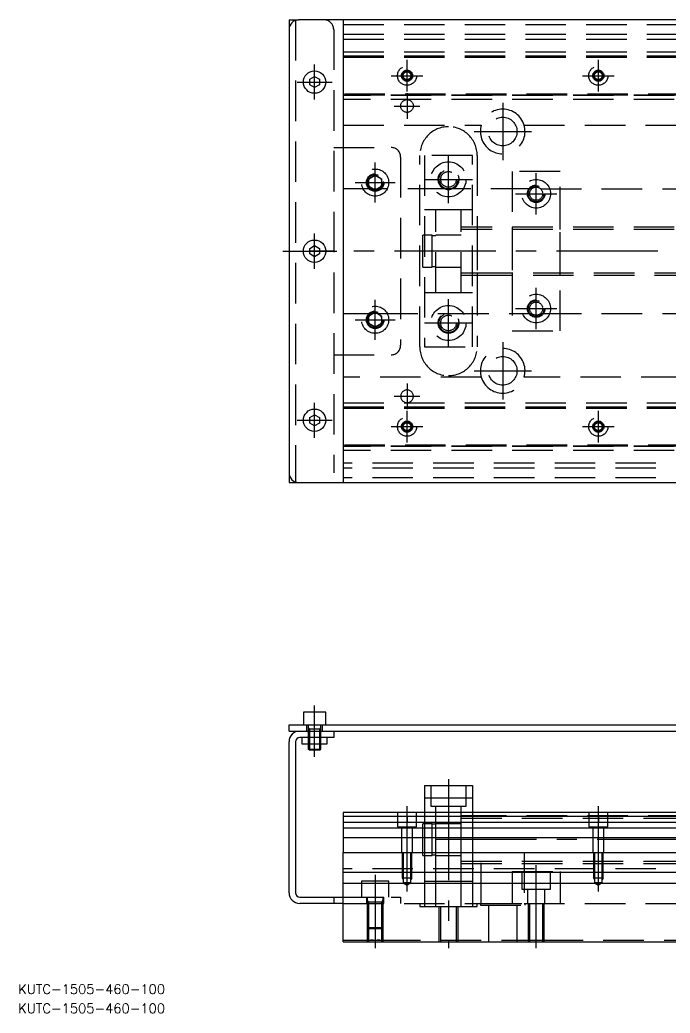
# Model space of a CAD drawing. Extents: x -101 to 644, y -22 to 303.
# Drawn here: x -101.4 to 102.5, y -22.4 to 288.9 of the extents above; entities that cross this region are included whole.
import ezdxf

# ---------------------------------------------------------------- set-up
doc = ezdxf.new("R2010")
doc.units = 0
doc.linetypes.add('CENTER', pattern=[50.8, 31.75, -6.35, 6.35, -6.35])
doc.linetypes.add('DASHED', pattern=[19.05, 12.7, -6.35])
doc.layers.get('0').update_dxf_attribs({"linetype": 'CONTINUOUS'})
doc.layers.add('CENTER', color=1, linetype='CENTER')
doc.styles.get("Standard").update_dxf_attribs({"font": 'txt.shx', "height": 3, "bigfont": 'bigfont.shx'})

msp = doc.modelspace()

# ---------------------------------------------------------------- linework, layer by layer
at = {"color": 7, "linetype": 'CONTINUOUS'}
for p, q in [((-17, 288.95), (-17, 285.95)), ((-17, 288.95), (-14, 288.95)), ((474, 288.95), (-14, 288.95)), ((0, 288.95), (0, 278.95)), ((-17, 285.95), (-17, 146.95)), ((0, 278.95), (0, 277.7)), ((0, 277.7), (0, 265.2)), ((-10.5, 270.32), (-9, 271.18)), ((-9, 271.18), (-7.5, 270.32)), ((-10.5, 268.58), (-10.5, 270.32)), ((-9, 267.72), (-10.5, 268.58)), ((-7.5, 268.58), (-9, 267.72)), ((-7.5, 270.32), (-7.5, 268.58)), ((0, 265.2), (0, 263.95)), ((0, 263.95), (0, 255.95)), ((0, 255.95), (0, 176.95)), ((-10.5, 217.32), (-9, 218.18)), ((-9, 218.18), (-7.5, 217.32)), ((-10.5, 215.58), (-10.5, 217.32)), ((-9, 214.72), (-10.5, 215.58)), ((-7.5, 215.58), (-9, 214.72)), ((-7.5, 217.32), (-7.5, 215.58)), ((0, 176.95), (0, 168.95)), ((0, 168.95), (0, 167.7)), ((-10.5, 164.32), (-9, 165.18)), ((-9, 165.18), (-7.5, 164.32)), ((0, 167.7), (0, 155.2)), ((-10.5, 162.58), (-10.5, 164.32)), ((-9, 161.72), (-10.5, 162.58)), ((-7.5, 162.58), (-9, 161.72)), ((-7.5, 164.32), (-7.5, 162.58)), ((0, 155.2), (0, 153.95)), ((0, 153.95), (0, 143.95)), ((-17, 146.95), (-17, 143.95)), ((-17, 143.95), (-14, 143.95)), ((-14, 143.95), (474, 143.95)), ((-5.5, 72), (-12.5, 72)), ((-12.5, 72), (-12.5, 68)), ((-5.5, 68), (-5.5, 72)), ((-17, 66), (-17, 68)), ((-17, 68), (-14, 68)), ((-17, 66), (-14, 66)), ((-14, 68), (180, 68)), ((-14, 66), (-13.67, 66)), ((-13.67, 66), (-6, 66)), ((-13.67, 66), (-6, 66)), ((-6, 66), (180, 66)), ((-3, 66), (-3, 64)), ((-17, 15.33), (-17, 62.67)), ((-15, 62.67), (-15, 15.33)), ((-6, 64), (-13.67, 64)), ((-13, 64), (-13, 62)), ((-3, 64), (-6, 64)), ((-5, 62), (-5, 64)), ((-13, 62), (-5, 62)), ((-11, 62), (-11, 60.38)), ((-11, 60.38), (-7, 60.38)), ((-10.62, 60), (-11, 60.38)), ((-7.38, 60), (-10.62, 60)), ((-7.38, 60), (-7, 60.38)), ((-7, 60.38), (-7, 62)), ((25.5, 49), (40.5, 49)), ((25.5, 49), (25.5, 40.5)), ((40.5, 49), (40.5, 40.5)), ((184.5, 40.5), (0, 40.5)), ((0, 40.5), (0, 39.25)), ((184.5, 39.25), (0, 39.25)), ((0, 39.25), (0, 37.47)), ((0, 37.47), (184.5, 37.47)), ((0, 37.47), (0, 35.58)), ((184.5, 35.58), (0, 35.58)), ((0, 35.58), (0, 32.52)), ((184.5, 32.52), (0, 32.52)), ((0, 32.52), (0, 28)), ((0, 28), (460, 28)), ((0, 21.7), (0, 28)), ((460, 21.7), (0, 21.7)), ((0, 18.3), (0, 21.7)), ((460, 18.3), (0, 18.3)), ((0, 0), (0, 18.3)), ((-13.67, 14), (-6, 14)), ((-6, 14), (-3, 14)), ((-3, 14), (0, 14)), ((-3, 14), (-3, 12)), ((-6, 12), (-13.67, 12)), ((-3, 12), (-6, 12)), ((0, 12), (-3, 12)), ((0, 0), (460, 0))]:
    msp.add_line(p, q, dxfattribs=at)
at = {"color": 3, "linetype": 'DASHED'}
for p, q in [((-15, 288.95), (-15, 143.95)), ((180, 288.95), (0, 288.95)), ((0, 287.45), (460, 287.45)), ((-3, 285.95), (-3, 146.95)), ((0, 284.45), (460, 284.45)), ((0, 282.95), (460, 282.95)), ((0, 278.95), (180, 278.95)), ((0, 277.7), (180, 277.7)), ((0, 277.56), (180, 277.56)), ((0, 277.55), (184.5, 277.55)), ((0, 277.25), (184.5, 277.25)), ((184.5, 265.65), (0, 265.65)), ((184.5, 265.35), (0, 265.35)), ((180, 265.34), (0, 265.34)), ((180, 265.2), (0, 265.2)), ((180, 263.95), (0, 263.95)), ((0, 255.95), (43.29, 255.95)), ((56.71, 255.95), (163.29, 255.95)), ((-3, 248.95), (15, 248.95)), ((24, 186.45), (24, 246.45)), ((25.5, 246.45), (25.5, 186.45)), ((40.5, 246.45), (25.5, 246.45)), ((40.5, 186.45), (40.5, 246.45)), ((42, 246.45), (42, 223.95)), ((18, 245.95), (18, 186.95)), ((8, 239.1), (10, 240.26)), ((10, 240.26), (12, 239.1)), ((53, 241.45), (53, 223.95)), ((68, 241.45), (53, 241.45)), ((68, 223.95), (68, 241.45)), ((8, 236.8), (8, 239.1)), ((8, 236.8), (10, 235.64)), ((10, 235.64), (12, 236.8)), ((12, 239.1), (12, 236.8)), ((12.48, 238.24), (12.5, 237.95)), ((9.36, 235.95), (0, 235.95)), ((33, 235.95), (10.64, 235.95)), ((59.03, 235.95), (33, 235.95)), ((61.97, 235.95), (460, 235.95)), ((29, 229.45), (25.5, 229.45)), ((29, 203.45), (29, 229.45)), ((37, 229.45), (29, 229.45)), ((37, 203.45), (37, 229.45)), ((40.5, 229.45), (37, 229.45)), ((25, 211.45), (25, 221.45)), ((25.5, 221.45), (25, 221.45)), ((27.85, 221.45), (25.5, 221.45)), ((27.85, 211.45), (27.85, 221.45)), ((29, 221.25), (27.85, 221.25)), ((37, 221.45), (29, 221.45)), ((40.5, 223.95), (37, 223.95)), ((40.5, 223.2), (37, 223.2)), ((180, 223.95), (40.5, 223.95)), ((180, 223.2), (40.5, 223.2)), ((42, 223.95), (42, 223.2)), ((42, 223.2), (42, 209.7)), ((53, 223.95), (53, 223.2)), ((53, 223.2), (53, 209.7)), ((68, 223.2), (68, 223.95)), ((68, 209.7), (68, 223.2)), ((25, 211.45), (25.5, 211.45)), ((25.5, 211.45), (27.85, 211.45)), ((27.85, 211.65), (29, 211.65)), ((29, 211.45), (37, 211.45)), ((37, 209.7), (40.5, 209.7)), ((37, 208.95), (40.5, 208.95)), ((40.5, 209.7), (180, 209.7)), ((40.5, 208.95), (180, 208.95)), ((42, 209.7), (42, 208.95)), ((42, 208.95), (42, 186.45)), ((53, 209.7), (53, 208.95)), ((53, 208.95), (53, 191.45)), ((68, 208.95), (68, 209.7)), ((68, 191.45), (68, 208.95)), ((25.5, 203.45), (29, 203.45)), ((29, 203.45), (37, 203.45)), ((37, 203.45), (40.5, 203.45)), ((0, 196.95), (9.36, 196.95)), ((10, 197.26), (8, 196.1)), ((12, 196.1), (10, 197.26)), ((10.64, 196.95), (33, 196.95)), ((33, 196.95), (59.03, 196.95)), ((61.97, 196.95), (460, 196.95)), ((8, 193.8), (8, 196.1)), ((10, 192.64), (8, 193.8)), ((12, 193.8), (10, 192.64)), ((12, 196.1), (12, 193.8)), ((53, 191.45), (68, 191.45)), ((-3, 183.95), (15, 183.95)), ((25.5, 186.45), (40.5, 186.45)), ((43.29, 176.95), (0, 176.95)), ((163.29, 176.95), (56.71, 176.95)), ((0, 168.95), (180, 168.95)), ((0, 167.7), (180, 167.7)), ((0, 167.56), (180, 167.56)), ((0, 167.55), (184.5, 167.55)), ((0, 167.25), (184.5, 167.25)), ((184.5, 155.65), (0, 155.65)), ((184.5, 155.35), (0, 155.35)), ((180, 155.34), (0, 155.34)), ((180, 155.2), (0, 155.2)), ((180, 153.95), (0, 153.95)), ((460, 149.95), (0, 149.95)), ((460, 148.45), (0, 148.45)), ((460, 145.45), (0, 145.45)), ((0, 143.95), (180, 143.95)), ((-11.5, 68), (-11.5, 66)), ((-11, 68), (-11, 66.6)), ((-10.62, 66.6), (-11, 67.26)), ((-7, 66.6), (-11, 66.6)), ((-7, 66.6), (-11, 66.6)), ((-9, 66.6), (-11, 66.6)), ((-11, 66.6), (-11, 66.6)), ((-11, 66.6), (-11, 66)), ((-11, 66.6), (-11, 66.59)), ((-11, 66), (-11, 64)), ((-11, 66), (-11, 64)), ((-10.62, 66.6), (-10.62, 66)), ((-10.62, 66), (-10.62, 64)), ((-7.38, 66.6), (-7, 67.26)), ((-7.38, 66), (-7.38, 66.6)), ((-7.38, 64), (-7.38, 66)), ((-7, 66.6), (-7, 68)), ((-7, 66), (-7, 66.6)), ((-7, 66.6), (-7, 66.6)), ((-7, 66.59), (-7, 66.6)), ((-7, 64), (-7, 66)), ((-7, 64), (-7, 66)), ((-6.5, 66), (-6.5, 68)), ((-11, 64), (-11, 62)), ((-11, 64), (-11, 62)), ((-10.62, 64), (-10.62, 62)), ((-7.38, 62), (-7.38, 64)), ((-7, 62), (-7, 64)), ((-7, 62), (-7, 64)), ((27.5, 49), (27.5, 42.5)), ((38.5, 42.5), (38.5, 49)), ((29, 45), (25.5, 45)), ((37, 45), (29, 45)), ((40.5, 45), (37, 45)), ((17, 40.49), (17, 35.99)), ((23, 35.99), (23, 40.49)), ((25.5, 40.5), (25.5, 28)), ((27.5, 42.5), (38.5, 42.5)), ((29, 40.5), (29, 42.5)), ((29, 32), (29, 40.5)), ((37, 40.5), (37, 42.5)), ((37, 32), (37, 40.5)), ((40.5, 40.5), (40.5, 28)), ((77, 40.49), (77, 35.99)), ((83, 35.99), (83, 40.49)), ((20, 39), (20, 37.7)), ((40.5, 39.5), (37, 39.5)), ((37, 38.75), (409.99, 38.75)), ((184.5, 39.5), (40.5, 39.5)), ((80, 39), (80, 37.7)), ((17, 35.99), (23, 35.99)), ((18.25, 35.99), (18.25, 27.99)), ((21.75, 27.99), (21.75, 35.99)), ((25.5, 37), (25, 37)), ((25, 32), (25, 37)), ((27.85, 37), (25.5, 37)), ((27.85, 32), (27.85, 37)), ((29, 36.8), (27.85, 36.8)), ((30, 37), (29, 37)), ((36, 37), (30, 37)), ((37, 37), (36, 37)), ((77, 35.99), (83, 35.99)), ((78.25, 35.99), (78.25, 27.99)), ((81.75, 27.99), (81.75, 35.99)), ((25, 28), (25, 32)), ((27.85, 28), (27.85, 32)), ((29, 28), (29, 32)), ((37, 28), (37, 32)), ((18.5, 27.99), (18.5, 22.24)), ((18.5, 27.99), (18.5, 22.24)), ((18.77, 27.99), (18.77, 21.99)), ((21.23, 21.99), (21.23, 27.99)), ((21.5, 22.24), (21.5, 27.99)), ((21.5, 22.24), (21.5, 27.99)), ((25, 27), (25, 28)), ((25, 27), (25.5, 27)), ((25.5, 28), (25.5, 21.7)), ((25.5, 27), (27.85, 27)), ((27.85, 27), (27.85, 28)), ((27.85, 27.2), (29, 27.2)), ((29, 21.7), (29, 28)), ((29, 27), (30, 27)), ((30, 27), (36, 27)), ((36, 27), (37, 27)), ((37, 21.7), (37, 28)), ((37, 25.25), (409.99, 25.25)), ((40.5, 28), (40.5, 21.7)), ((43.29, 12), (43.29, 28)), ((56.71, 28), (56.71, 12)), ((78.5, 27.99), (78.5, 22.24)), ((78.5, 27.99), (78.5, 22.24)), ((78.77, 27.99), (78.77, 21.99)), ((81.23, 21.99), (81.23, 27.99)), ((81.5, 22.24), (81.5, 27.99)), ((81.5, 22.24), (81.5, 27.99)), ((460, 22.85), (0, 22.85)), ((18.5, 22.24), (18.5, 21.69)), ((18.77, 21.99), (18.77, 19.99)), ((21.23, 19.99), (21.23, 21.99)), ((21.5, 21.69), (21.5, 22.24)), ((37, 24.5), (409.99, 24.5)), ((53, 22), (68, 22)), ((53, 22), (53, 21.7)), ((56, 22), (56, 16.5)), ((65, 16.5), (65, 22)), ((68, 22), (68, 21.7)), ((78.5, 22.24), (78.5, 21.69)), ((78.77, 21.99), (78.77, 19.99)), ((81.23, 19.99), (81.23, 21.99)), ((81.5, 21.69), (81.5, 22.24)), ((14.25, 19), (5.75, 19)), ((5.75, 19), (5.75, 16.7)), ((14.25, 16.7), (14.25, 19)), ((18.5, 21.69), (18.5, 19.99)), ((18.5, 19.99), (21.5, 19.99)), ((18.5, 19.99), (18.77, 19.52)), ((18.77, 19.99), (18.77, 18.49)), ((21.5, 19.99), (21.23, 19.52)), ((21.23, 18.49), (21.23, 19.99)), ((21.5, 19.99), (21.5, 21.69)), ((25.5, 21.7), (25.5, 18.3)), ((25.5, 19), (29, 19)), ((29, 11), (29, 21.7)), ((29, 19), (30, 19)), ((30, 19), (30.5, 19)), ((30.5, 19), (35.5, 19)), ((35.5, 19), (36, 19)), ((36, 19), (37, 19)), ((37, 11), (37, 21.7)), ((37, 19), (40.5, 19)), ((40.5, 21.7), (40.5, 18.3)), ((53, 21.7), (53, 18.3)), ((68, 21.7), (68, 18.3)), ((78.5, 21.69), (78.5, 19.99)), ((78.5, 19.99), (81.5, 19.99)), ((78.5, 19.99), (78.77, 19.52)), ((78.77, 19.99), (78.77, 18.49)), ((81.5, 19.99), (81.23, 19.52)), ((81.23, 18.49), (81.23, 19.99)), ((81.5, 19.99), (81.5, 21.69)), ((5.75, 16.7), (5.75, 14)), ((14.25, 14), (14.25, 16.7)), ((18.77, 18.49), (21.23, 18.49)), ((21.23, 18.49), (18.77, 18.49)), ((18.77, 18.49), (20, 17.78)), ((21.23, 18.49), (20, 17.78)), ((25.5, 18.3), (25.5, 11)), ((40.5, 18.3), (40.5, 11)), ((53, 18.3), (53, 12)), ((56, 16.5), (65, 16.5)), ((57.75, 16.5), (57.75, 12)), ((63.25, 12), (63.25, 16.5)), ((68, 18.3), (68, 12)), ((78.77, 18.49), (81.23, 18.49)), ((81.23, 18.49), (78.77, 18.49)), ((78.77, 18.49), (80, 17.78)), ((81.23, 18.49), (80, 17.78)), ((0, 14), (15, 14)), ((7.25, 14), (7.25, 12)), ((7.5, 14), (7.5, 12.39)), ((7.93, 12.4), (7.5, 13.15)), ((12.07, 12.4), (12.5, 13.15)), ((12.5, 13.3), (12.5, 14)), ((12.5, 12.4), (12.5, 13.3)), ((12.75, 12), (12.75, 14)), ((15, 14), (18, 14)), ((18, 14), (18, 12)), ((0, 12), (43.29, 12)), ((12.5, 12.4), (7.5, 12.4)), ((7.9, 12.4), (7.5, 12.4)), ((7.5, 12.4), (7.5, 12)), ((10, 12.4), (7.5, 12.4)), ((7.5, 12), (7.5, 4.4)), ((12.1, 12.4), (7.9, 12.4)), ((7.9, 12), (12.1, 12)), ((7.93, 12.4), (7.93, 12)), ((7.93, 12), (7.93, 4)), ((12.07, 12), (12.07, 12.4)), ((12.07, 4), (12.07, 12)), ((12.5, 12.4), (12.1, 12.4)), ((12.5, 12.39), (12.5, 12.4)), ((12.5, 12), (12.5, 12.4)), ((12.5, 12.4), (12.5, 12.4)), ((12.5, 4.4), (12.5, 12)), ((24, 12), (24, 11)), ((24, 11), (33, 11)), ((30, 11), (30, 2)), ((30.54, 11), (30.54, 1.5)), ((33, 11), (42, 11)), ((35.46, 1.5), (35.46, 11)), ((36, 2), (36, 11)), ((42, 11), (42, 12)), ((43, 12), (43, 11.5)), ((43, 11.5), (57, 11.5)), ((43.29, 12), (56.71, 12)), ((45.5, 11.5), (45.5, 0)), ((54.5, 0), (54.5, 11.5)), ((56.71, 12), (163.29, 12)), ((57, 11.5), (57, 12)), ((58, 12), (58, 0)), ((58.43, 12), (58.43, 0)), ((62.57, 0), (62.57, 12)), ((63, 0), (63, 12)), ((30, 9), (30, 2)), ((36, 2), (36, 9)), ((7.5, 4.43), (12.5, 4.43)), ((7.93, 4), (7.5, 4.43)), ((7.5, 4.4), (7.5, 0)), ((12.07, 4), (7.93, 4)), ((7.93, 4), (7.93, 0)), ((12.07, 4), (12.5, 4.43)), ((12.07, 0), (12.07, 4)), ((12.5, 0), (12.5, 4.4)), ((0, 0.5), (8.5, 0.5)), ((8.5, 0.5), (9.36, 0.5)), ((9.36, 0.5), (8.5, 0.5)), ((9.36, 0.5), (10.64, 0.5)), ((10.64, 0.5), (11.5, 0.5)), ((11.5, 0.5), (10.64, 0.5)), ((11.5, 0.5), (58.5, 0.5)), ((30, 2), (30, 0)), ((30.54, 1.5), (30.54, 0)), ((35.46, 0), (35.46, 1.5)), ((36, 0), (36, 2)), ((58.5, 0.5), (58, 0.5)), ((58.5, 0.5), (59.03, 0.5)), ((59.03, 0.5), (61.97, 0.5)), ((61.97, 0.5), (62.5, 0.5)), ((62.5, 0.5), (460, 0.5)), ((63, 0.5), (62.5, 0.5))]:
    msp.add_line(p, q, dxfattribs=at)
at = {"color": 3, "linetype": 'CONTINUOUS'}
for p, q in [((-10.62, 62), (-10.62, 60)), ((-7.38, 60), (-7.38, 62))]:
    msp.add_line(p, q, dxfattribs=at)
at = {"color": 3, "linetype": 'DASHED'}
for centre, radius in [((20, 271.45), 3), ((80, 271.45), 3), ((20, 271.45), 1.75), ((20, 271.45), 1.5), ((20, 271.45), 1.23), ((80, 271.45), 1.75), ((80, 271.45), 1.5), ((80, 271.45), 1.23), ((20, 261.95), 2), ((50, 253.95), 4.5), ((33, 238.95), 5.5), ((10, 237.95), 4.25), ((10, 237.95), 2.75), ((10, 237.95), 2.5), ((10, 237.95), 2.5), ((10, 237.95), 2.1), ((10, 237.95), 2.1), ((33, 238.95), 3.25), ((33, 238.95), 3), ((33, 238.95), 2.46), ((60.5, 234.45), 4.5), ((60.5, 234.45), 2.75), ((60.5, 234.45), 2.5), ((60.5, 234.45), 2.07), ((60.5, 198.45), 4.5), ((33, 193.95), 5.5), ((60.5, 198.45), 2.75), ((60.5, 198.45), 2.5), ((60.5, 198.45), 2.07), ((10, 194.95), 4.25), ((10, 194.95), 2.75), ((10, 194.95), 2.5), ((10, 194.95), 2.5), ((10, 194.95), 2.1), ((10, 194.95), 2.1), ((33, 193.95), 3.25), ((33, 193.95), 3), ((33, 193.95), 2.46), ((50, 178.95), 4.5), ((20, 161.45), 3), ((20, 161.45), 1.75), ((20, 161.45), 1.5), ((20, 161.45), 1.23), ((80, 161.45), 3), ((80, 161.45), 1.75), ((80, 161.45), 1.5), ((80, 161.45), 1.23)]:
    msp.add_circle(centre, radius, dxfattribs=at)
at = {"color": 7, "linetype": 'CONTINUOUS'}
for centre in [(-9, 269.45), (-9, 216.45), (-9, 163.45)]:
    msp.add_circle(centre, 3.5, dxfattribs=at)
for centre, radius, start, end in [((-14, 285.95), 3, 90, 180), ((-14, 146.95), 3, 180, 270), ((-13.67, 62.67), 3.33, 90, 180), ((-13.67, 62.67), 1.33, 90, 180), ((-13.67, 15.33), 3.33, 180, 270), ((-13.67, 15.33), 1.33, 180, 270)]:
    msp.add_arc(centre, radius, start, end, dxfattribs=at)
at = {"color": 3, "linetype": 'DASHED'}
for centre, radius, start, end in [((-6, 285.95), 3, 0, 90), ((50, 253.95), 7, 16.6015, 163.3985), ((33, 246.45), 9, 90, 180), ((33, 246.45), 9, 0, 90), ((50, 253.95), 7, 163.3985, 16.6015), ((15, 245.95), 3, 0, 90), ((33, 238.95), 3, 180, 0), ((33, 193.95), 3, 180, 0), ((15, 186.95), 3, 270, 0), ((33, 186.45), 9, 180, 270), ((33, 186.45), 9, 270, 0), ((50, 178.95), 7, 343.3985, 196.6015), ((50, 178.95), 7, 196.6015, 343.3985), ((20, 170.95), 2, 90, 270), ((20, 170.95), 2, 270, 90)]:
    msp.add_arc(centre, radius, start, end, dxfattribs=at)
at = {"layer": 'CENTER', "color": 1, "linetype": 'CENTER'}
for p, q in [((-9, 263.95), (-9, 274.95)), ((20, 266.45), (20, 276.45)), ((80, 266.45), (80, 276.45)), ((15, 271.45), (25, 271.45)), ((75, 271.45), (85, 271.45)), ((-14.5, 269.45), (-3.5, 269.45)), ((20, 265.95), (20, 257.95)), ((16, 261.95), (24, 261.95)), ((50, 262.95), (50, 244.95)), ((41, 253.95), (59, 253.95)), ((33, 231.45), (33, 246.45)), ((10, 231.7), (10, 244.2)), ((60.5, 227.95), (60.5, 240.95)), ((3.75, 237.95), (16.25, 237.95)), ((25.5, 238.95), (40.5, 238.95)), ((54, 234.45), (67, 234.45)), ((-9, 210.95), (-9, 221.95)), ((-19, 216.45), (-2, 216.45)), ((505, 216.45), (-10.32, 216.45)), ((60.5, 191.95), (60.5, 204.95)), ((10, 188.7), (10, 201.2)), ((33, 186.45), (33, 201.45)), ((54, 198.45), (67, 198.45)), ((3.75, 194.95), (16.25, 194.95)), ((25.5, 193.95), (40.5, 193.95)), ((50, 187.95), (50, 169.95)), ((41, 178.95), (59, 178.95)), ((20, 174.95), (20, 166.95)), ((-9, 157.95), (-9, 168.95)), ((16, 170.95), (24, 170.95)), ((20, 156.45), (20, 166.45)), ((80, 156.45), (80, 166.45)), ((-14.5, 163.45), (-3.5, 163.45)), ((15, 161.45), (25, 161.45)), ((75, 161.45), (85, 161.45)), ((-9, 58), (-9, 74)), ((33, 51), (33, -2)), ((20, 15.78), (20, 42.5)), ((20, 17.78), (20, 40.5)), ((80, 15.78), (80, 42.5)), ((467, 32), (23, 32)), ((60.5, -2), (60.5, 24)), ((10, 21), (10, -2))]:
    msp.add_line(p, q, dxfattribs=at)

# ---------------------------------------------------------------- texts
at = {"color": 7, "linetype": 'CONTINUOUS'}
for p in [(-101.94, -16.37), (-101.94, -22.38)]:
    msp.add_text('KUTC-1505-460-100', height=3, dxfattribs=at).set_placement(p)

doc.saveas('drawing.dxf')
